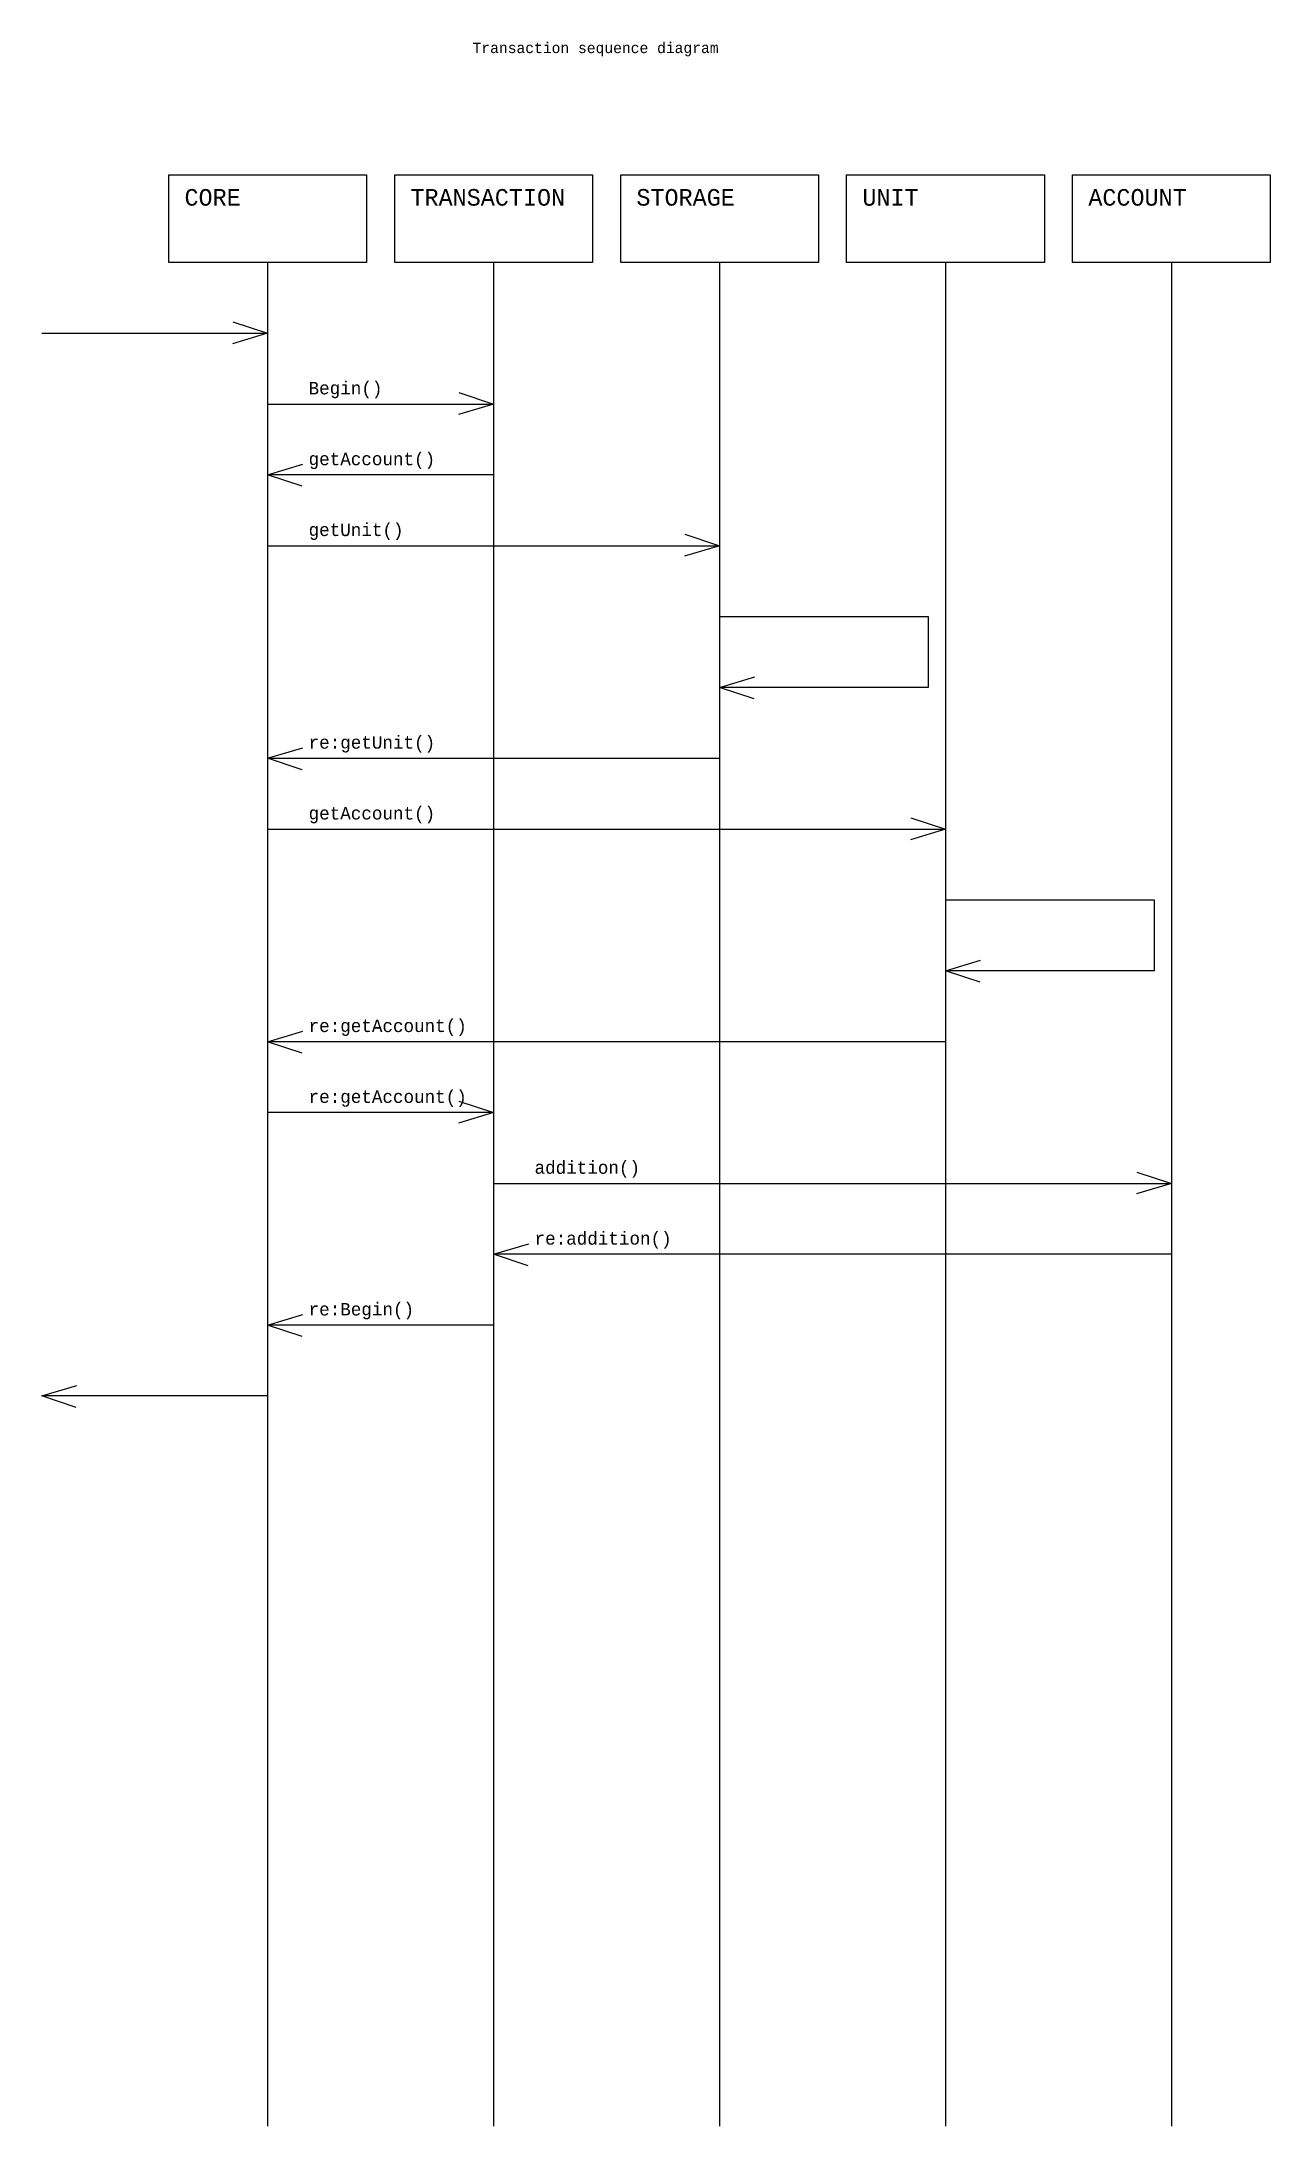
# Model space of a CAD drawing. Header units: metres. Extents: x 554 to 850, y 333 to 836.
import ezdxf

# ---------------------------------------------------------------- set-up
doc = ezdxf.new("R2010")
doc.units = ezdxf.units.M
doc.styles.add('style112', font='lucon.TTF')

msp = doc.modelspace()

# ---------------------------------------------------------------- linework, layer by layer
for points in [[(584.39, 803.51), (632.05, 803.51), (632.05, 782.4), (584.39, 782.4)], [(638.86, 803.51), (686.52, 803.51), (686.52, 782.4), (638.86, 782.4)], [(693.33, 803.51), (740.99, 803.51), (740.99, 782.4), (693.33, 782.4)], [(747.8, 803.51), (795.46, 803.51), (795.46, 782.4), (747.8, 782.4)], [(802.27, 803.51), (849.93, 803.51), (849.93, 782.4), (802.27, 782.4)]]:
    msp.add_lwpolyline(points, close=True)
for points in [[(608.22, 782.4), (608.22, 333.23)], [(662.69, 782.4), (662.69, 333.23)], [(717.16, 782.4), (717.16, 333.23)], [(771.63, 782.4), (771.63, 333.23)], [(826.1, 782.4), (826.1, 333.23)], [(553.75, 765.33), (608.22, 765.33)], [(599.87, 768.08), (608.22, 765.33), (599.76, 762.78)], [(654.34, 751.01), (662.69, 748.25), (654.23, 745.71)], [(608.22, 748.25), (662.69, 748.25)], [(616.57, 728.43), (608.22, 731.18), (616.68, 733.73)], [(662.69, 731.18), (608.22, 731.18)], [(608.22, 714.11), (717.16, 714.11)], [(708.81, 716.86), (717.16, 714.11), (708.7, 711.56)], [(717.16, 697.03), (767.46, 697.03)], [(767.46, 697.03), (767.46, 679.96)], [(725.51, 677.2), (717.16, 679.96), (725.63, 682.5)], [(767.46, 679.96), (717.16, 679.96)], [(616.57, 660.13), (608.22, 662.88), (616.68, 665.43)], [(608.22, 662.88), (717.16, 662.88)], [(763.28, 648.57), (771.63, 645.81), (763.17, 643.27)], [(608.22, 645.81), (771.63, 645.81)], [(771.63, 628.74), (821.93, 628.74)], [(821.93, 628.74), (821.93, 611.66)], [(779.98, 608.91), (771.63, 611.66), (780.1, 614.21)], [(821.93, 611.66), (771.63, 611.66)], [(616.57, 591.83), (608.22, 594.59), (616.68, 597.13)], [(771.63, 594.59), (608.22, 594.59)], [(654.34, 580.27), (662.69, 577.51), (654.23, 574.97)], [(662.69, 577.51), (608.22, 577.51)], [(817.75, 563.19), (826.1, 560.44), (817.64, 557.9)], [(662.69, 560.44), (826.1, 560.44)], [(671.04, 540.61), (662.69, 543.37), (671.16, 545.91)], [(826.1, 543.37), (662.69, 543.37)], [(616.57, 523.54), (608.22, 526.29), (616.68, 528.84)], [(662.69, 526.29), (608.22, 526.29)], [(562.1, 506.46), (553.75, 509.22), (562.21, 511.76)], [(608.22, 509.22), (553.75, 509.22)]]:
    msp.add_lwpolyline(points)

# ---------------------------------------------------------------- texts
at = {"width": 168.6013, "attachment_point": 1, "style": 'style112'}
for s, insert, char_height in [('Transaction sequence diagram', (657.62, 835.32), 2.5), ('TRANSACTION', (642.65, 800.06), 4), ('STORAGE', (697.12, 800.06), 4), ('UNIT', (751.59, 800.06), 4), ('ACCOUNT', (806.06, 800.06), 4), ('Begin()', (618.1, 753.58), 3), ('getAccount()', (618.1, 736.51), 3), ('getUnit()', (618.1, 719.44), 3), ('re:getUnit()', (618.1, 668.21), 3), ('getAccount()', (618.1, 651.14), 3), ('re:getAccount()', (618.1, 599.92), 3), ('re:getAccount()', (618.1, 582.84), 3), ('addition()', (672.57, 565.77), 3), ('re:addition()', (672.57, 548.69), 3), ('re:Begin()', (618.1, 531.62), 3)]:
    msp.add_mtext(s, dxfattribs=dict(at, insert=insert, char_height=char_height))
at = {"insert": (588.18, 800.06), "char_height": 4, "width": 168.6013, "attachment_point": 1}
msp.add_mtext('{\\fLucida Console|b0|i0|c0|p49;CORE}', dxfattribs=at)

doc.saveas('drawing.dxf')
